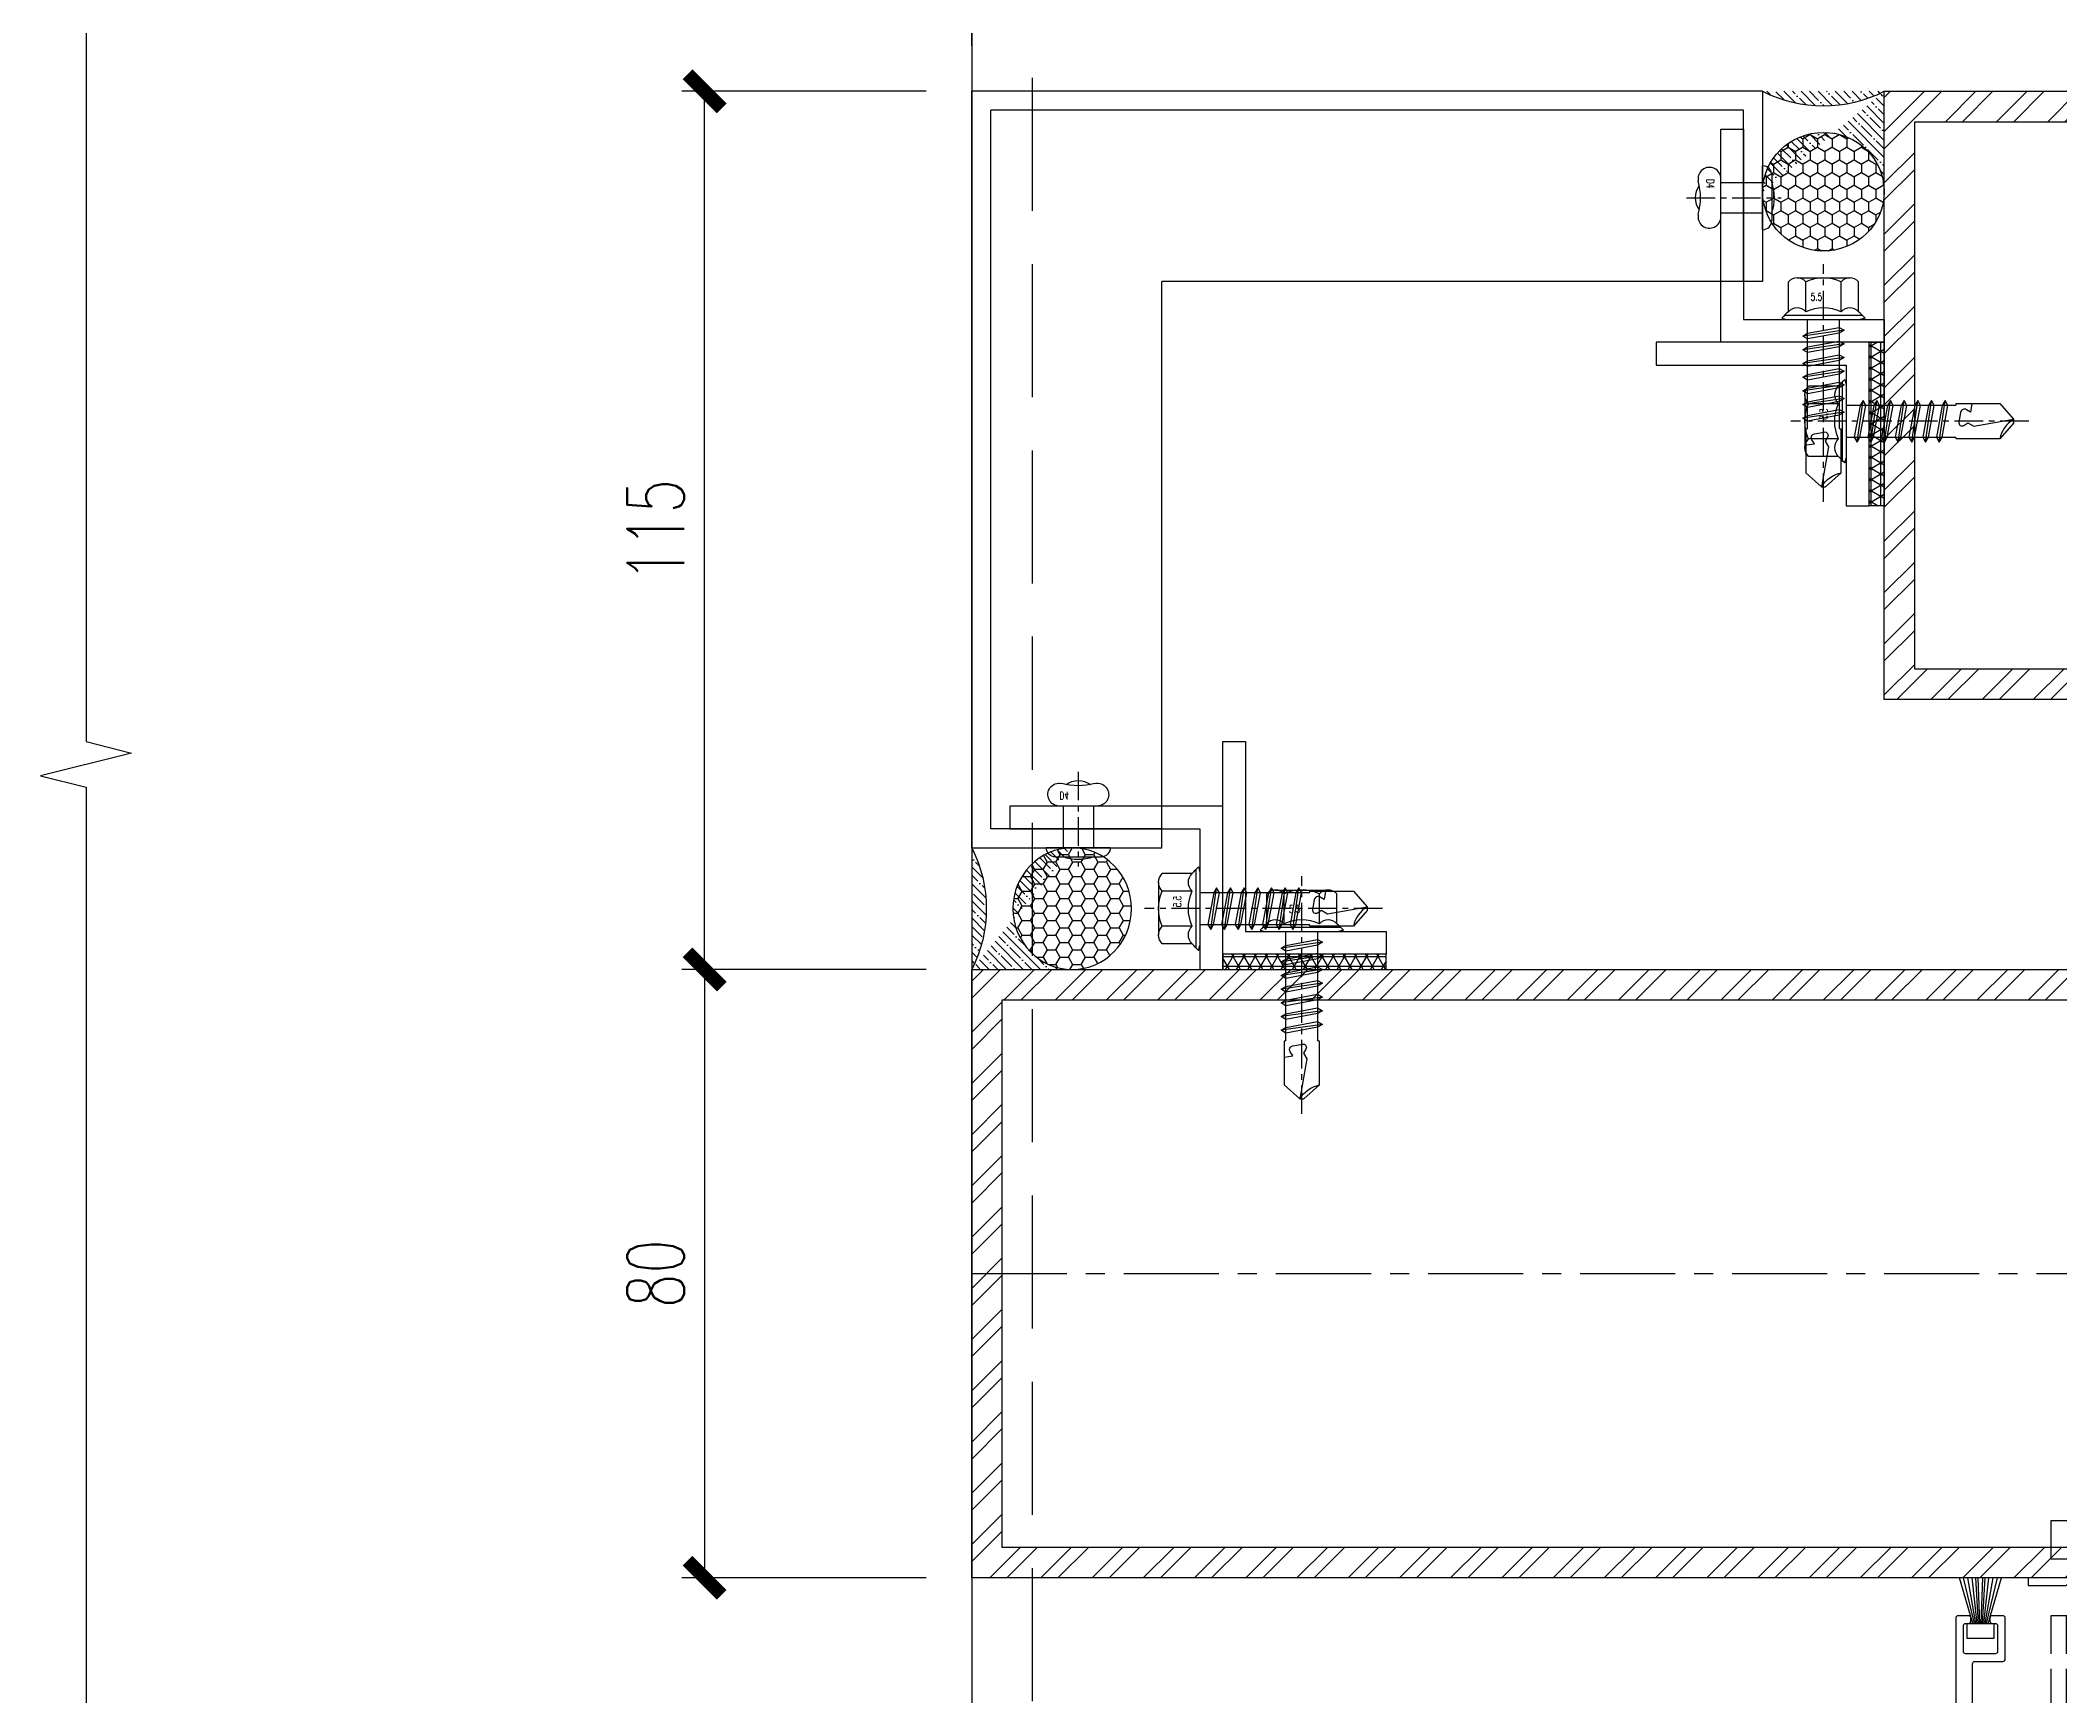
# Model space of a CAD drawing. Extents: x -160106 to 966792, y -663931 to 1550022.
# Drawn here: x -60459.9 to -60194.4, y -99103.8 to -98886.1 of the extents above; entities that cross this region are included whole.
import ezdxf
from ezdxf.enums import TextEntityAlignment as Align

# ---------------------------------------------------------------- set-up
doc = ezdxf.new("R2010")
doc.units = 0
for name, pattern in [('CENTER', [2, 1.25, -0.25, 0.25, -0.25]), ('ZN-CENTER', [2, 1.25, -0.25, 0.25, -0.25]), ('ZN-DASH', [0.35, 0.25, -0.1])]:
    doc.linetypes.add(name, pattern=pattern)
for name, color, linetype in [('!ZN1-填充-8', 8, 'Continuous'), ('!ZN3-铝板幕墙-3', 3, 'Continuous'), ('!ZN4-辅助材料-1', 1, 'Continuous'), ('!ZN4-配件-11', 11, 'Continuous'), ('!ZN5-钢材投影-40', 40, 'Continuous'), ('!ZN5-铝材投影-112', 112, 'Continuous'), ('!ZN5-铝材断面-6', 6, 'Continuous'), ('!ZN6-虚线-8', 8, 'ZN-DASH'), ('!ZN6-轴线-1', 1, 'ZN-CENTER'), ('2钢材断面', 2, 'Continuous'), ('3符号', 173, 'Continuous'), ('A_Hatch', 8, 'Continuous'), ('DIM', 173, 'Continuous'), ('ZX', 240, 'CENTER')]:
    doc.layers.add(name, color=color, linetype=linetype)
doc.styles.add('DHTEXT-1', font='ROMANS.shx', dxfattribs={"width": 0.7, "bigfont": 'CHINESE.shx'})
doc.styles.add('ZY-STYLE', font='ROMANS.shx', dxfattribs={"width": 0.7, "bigfont": 'CHINESE.shx'})
doc.dimstyles.new('ZN3', dxfattribs={"dimscale": 3, "dimtxt": 2.5, "dimasz": 1.5, "dimexe": 1, "dimexo": 2, "dimgap": 0.9, "dimtad": 1, "dimdec": 0, "dimdsep": 46, "dimtxsty": 'DHTEXT-1', "dimblk": 'ARCHTICK', "dimcen": 2.5, "dimclrd": 173, "dimclre": 173, "dimclrt": 7, "dimazin": 2, "dimtfac": 1, "dimtix": 1, "dimtmove": 2, "dimatfit": 3, "dimfxl": 0, "dimarcsym": 0})

# ---------------------------------------------------------------- blocks, each defined once
blk = doc.blocks.new('_ArchTick')
at = {"color": 0, "linetype": 'ByBlock', "const_width": 0.4}
blk.add_lwpolyline([(-0.5, -0.5), (0.5, 0.5)], dxfattribs=at)
blk = doc.blocks.new('*D3440')
at = {"layer": 'Defpoints', "color": 0, "ltscale": 30, "transparency": 16777216}
for p in [(-60372.5786838689, -98892.75968557008), (-60337.44441001678, -98892.75968557008), (-60337.44441001649, -99008.25968545224)]:
    blk.add_point(p, dxfattribs=at)
at = {"layer": 'DIM', "color": 173, "linetype": 'ByBlock', "lineweight": -2, "ltscale": 30, "transparency": 16777216}
for p, q in [((-60343.44441001678, -98892.75968557008), (-60375.5786838689, -98892.75968557008)), ((-60372.5786838689, -99008.25968545224), (-60372.5786838689, -98892.75968557008)), ((-60343.44441001649, -99008.25968545224), (-60375.5786838689, -99008.25968545224))]:
    blk.add_line(p, q, dxfattribs=at)
at = {"layer": 'DIM', "color": 173, "lineweight": -2, "ltscale": 30, "transparency": 16777216, "xscale": 4.5, "yscale": 4.5, "zscale": 4.5}
for p, rotation in [((-60372.5786838689, -98892.75968557008), 90), ((-60372.5786838689, -99008.25968545224), 270)]:
    blk.add_blockref('_ArchTick', p, dxfattribs=dict(at, rotation=rotation))
at = {"layer": 'DIM', "color": 7, "ltscale": 30, "transparency": 16777216, "insert": (-60379.02868386891, -98950.50968551112), "char_height": 7.5, "attachment_point": 5, "rotation": 90, "style": 'DHTEXT-1'}
blk.add_mtext('115', dxfattribs=at)
blk = doc.blocks.new('*D3441')
at = {"layer": 'Defpoints', "color": 0, "ltscale": 30, "transparency": 16777216}
for p in [(-60337.44441001649, -99008.25968545224), (-60372.57868386893, -99088.25968545224), (-60337.44441001649, -99088.25968545224)]:
    blk.add_point(p, dxfattribs=at)
at = {"layer": 'DIM', "color": 173, "linetype": 'ByBlock', "lineweight": -2, "ltscale": 30, "transparency": 16777216}
for p, q in [((-60343.44441001649, -99008.25968545224), (-60375.57868386893, -99008.25968545224)), ((-60372.57868386893, -99008.25968545224), (-60372.57868386893, -99088.25968545224)), ((-60343.44441001649, -99088.25968545224), (-60375.57868386893, -99088.25968545224))]:
    blk.add_line(p, q, dxfattribs=at)
at = {"layer": 'DIM', "color": 173, "lineweight": -2, "ltscale": 30, "transparency": 16777216, "xscale": 4.5, "yscale": 4.5, "zscale": 4.5}
for p, rotation in [((-60372.57868386893, -99008.25968545224), 90), ((-60372.57868386893, -99088.25968545224), 270)]:
    blk.add_blockref('_ArchTick', p, dxfattribs=dict(at, rotation=rotation))
at = {"layer": 'DIM', "color": 7, "ltscale": 30, "transparency": 16777216, "insert": (-60379.02868386894, -99048.2596854522), "char_height": 7.5, "attachment_point": 5, "rotation": 90, "style": 'DHTEXT-1'}
blk.add_mtext('80', dxfattribs=at)
blk = doc.blocks.new('*D3442')
at = {"layer": 'Defpoints', "color": 0, "ltscale": 30, "transparency": 16777216}
for p in [(-60137.44269504253, -98855.85956180637), (-60337.44441001648, -98892.75968557002), (-60137.44269504253, -98892.75968556992)]:
    blk.add_point(p, dxfattribs=at)
at = {"layer": 'DIM', "color": 173, "linetype": 'ByBlock', "lineweight": -2, "ltscale": 30, "transparency": 16777216}
for p, q in [((-60337.44441001648, -98886.75968557002), (-60337.44441001648, -98852.85956180637)), ((-60137.44269504253, -98886.75968556992), (-60137.44269504253, -98852.85956180637)), ((-60337.44441001648, -98855.85956180637), (-60137.44269504253, -98855.85956180637))]:
    blk.add_line(p, q, dxfattribs=at)
at = {"layer": 'DIM', "color": 173, "lineweight": -2, "ltscale": 30, "transparency": 16777216, "xscale": 4.5, "yscale": 4.5, "zscale": 4.5, "rotation": 180}
blk.add_blockref('_ArchTick', (-60337.44441001648, -98855.85956180637), dxfattribs=at)
at = {"layer": 'DIM', "color": 173, "lineweight": -2, "ltscale": 30, "transparency": 16777216, "xscale": 4.5, "yscale": 4.5, "zscale": 4.5}
blk.add_blockref('_ArchTick', (-60137.44269504253, -98855.85956180637), dxfattribs=at)
at = {"layer": 'DIM', "color": 7, "ltscale": 30, "transparency": 16777216, "insert": (-60237.4435525295, -98849.40956180637), "char_height": 7.5, "attachment_point": 5, "style": 'DHTEXT-1'}
blk.add_mtext('200', dxfattribs=at)
blk = doc.blocks.new('20250825082354')
at = {"layer": 'A_Hatch'}
h = blk.add_hatch(dxfattribs=at)
h.set_pattern_fill('ANSI32', color=256)
h.set_pattern_definition([(45, (6.017226033072802, -40), (-3.367596045400933, 3.367596045400933), []), (45, (8.262291033068323, -40), (-3.367596045400933, 3.367596045400933), [])])
h.paths.add_polyline_path([(200.0017149738705, 40.00000000155705), (7.275957614183426e-12, 40), (7.275957614183426e-12, -40), (200.0017149738705, -39.99999999844295)])
h.paths.add_polyline_path([(196.0017149738705, 36), (196.0017149738705, -36), (4.000000000007276, -36), (4.000000000007276, 36)], flags=16)
at = {"layer": '2钢材断面', "elevation": -1.541347081809362e-10}
for points in [[(7.275957614183426e-12, 40), (200.0017149738705, 40), (200.0017149738705, -40), (7.275957614183426e-12, -40)], [(4.000000000007276, 36), (196.0017149738705, 36), (196.0017149738705, -36), (4.000000000007276, -36)]]:
    blk.add_lwpolyline(points, close=True, dxfattribs=at)
blk = doc.blocks.new('20250822090122')
at = {"layer": 'A_Hatch'}
h = blk.add_hatch(dxfattribs=at)
h.set_pattern_fill('ANSI32', color=256)
h.set_pattern_definition([(45, (-80, -40), (-3.367596045400933, 3.367596045400933), []), (45, (-77.75493500000448, -40), (-3.367596045400933, 3.367596045400933), [])])
h.paths.add_polyline_path([(0, 40), (-80, 40), (-80, -40), (0, -40)])
h.paths.add_polyline_path([(-4, 36), (-4, -36), (-76, -36), (-76, 36)], flags=16)
at = {"layer": '2钢材断面'}
for points in [[(-80, 40), (0, 40), (0, -40), (-80, -40)], [(-76, 36), (-4, 36), (-4, -36), (-76, -36)]]:
    blk.add_lwpolyline(points, close=True, dxfattribs=at)
blk = doc.blocks.new('铝板16mm胶缝')
at = {"layer": '!ZN1-填充-8'}
h = blk.add_hatch(dxfattribs=at)
h.set_pattern_fill('HONEY', color=256, scale=0.7, angle=-270, style=0)
h.set_pattern_definition([(90, (10097.31989989708, 185.0232752102251), (-0.9623705000000002, 1.666875), [1.11125, -2.2225]), (210, (10097.31989989708, 185.0232752102251), (-0.9623708449331864, -1.666874800852732), [1.11125, -2.222499999999999]), (150, (10097.31989989708, 185.0232752102251), (-1.924741344933186, 1.991472677892826e-07), [-2.2225, 1.11125])])
edge = h.paths.add_edge_path()
edge.add_ellipse((-8.500000000207365, 14.57041595620103), major_axis=(-7.997393453053519, 3.358849100355043e-11), ratio=0.9747925043838522, start_angle=0, end_angle=360)
h = blk.add_hatch(dxfattribs=at)
h.set_pattern_fill('ANSI35', color=256, scale=0.5, angle=-270, style=0)
h.set_pattern_definition([(135, (0, 0), (-1.122532015133644, -1.122532015133644), []), (135, (0, 1.122532500000005), (-1.122532015133644, -1.122532015133644), [1.984375, -0.396875, 0, -0.396875])])
edge = h.paths.add_edge_path()
edge.add_line((-0.5052130940530333, 1.366215148264018), (-0.5026065471538459, 14.57041595616465))
edge.add_line((-16.50000000016007, 1.366215148336778), (-16.49739345326088, 14.57041595623741))
edge.add_ellipse((-8.500000000207365, 14.57041595620103), major_axis=(-7.997393453053519, 3.358849100355043e-11), ratio=0.9747925043838522, start_angle=0, end_angle=180)
edge.add_arc((-8.499999999414285, -14.44754302653018), 17.72215979008053, 63.16567149166988, 116.8343285139232)
at = {"layer": '!ZN4-辅助材料-1', "ltscale": 0.5}
blk.add_arc((-8.499999999414285, -14.44754302653018), 17.72215979008053, 63.16567149164778, 116.8343285139584, dxfattribs=at)
blk.add_ellipse((-8.500000000207365, 14.57041595620103), major_axis=(-7.997393453053519, 3.358849100355043e-11), ratio=0.9747925043838522, dxfattribs=at)
at = {"layer": 'Defpoints', "ltscale": 0.5}
for p in [(-16.50000000018917, -0.6337848516632221), (-8.500000000280124, -0.6337848516632221), (-0.4999999986393959, -0.6337848516632221)]:
    blk.add_point(p, dxfattribs=at)
blk = doc.blocks.new('*U1991')
at = {"ltscale": 10}
for p, q in [((-0.1698801084603474, 5.480866579516958), (1.167940990853822e-05, 4.83959058622783)), ((-5.449999999999818, -3.464101413275086), (-5.449999999999818, 3.464101817001181)), ((-1.015572715537019, 4.618802355381165), (-4.949999999997999, 4.618802355381165)), ((-0.5504878062047283, -5.115541284646254), (-0.5504878062065472, 5.115530008962667)), ((0, -4.839613541317005), (0, 4.8396139450431)), ((1.419619596213958, 2.729999885991237), (2.200602679755074, -2.730000114008757)), ((3.219619596213958, 2.729999881768008), (4.000602679755074, -2.730000118231986)), ((5.019619596213958, 2.729999877544779), (5.800602679755074, -2.730000122455214)), ((6.819619596213958, 2.729999873321551), (7.600602679755074, -2.730000126678443)), ((8.619619596213958, 2.729999869098322), (9.400602679755075, -2.730000130901672)), ((10.41961959621396, 2.729999864875094), (11.20060267975507, -2.7300001351249)), ((12.21961959621396, 2.729999860651865), (13.00060267975507, -2.730000139348129)), ((-1.015583010001137, 2.309401278621424), (-4.949999999997999, 2.309401278624835)), ((0, 2.084999581674395), (14.28830168384373, 2.085001969002848)), ((-1.015583010002956, -2.30940087489533), (-4.94999999999618, -2.30940087489874)), ((14.28834179297628, -2.085001744372565), (0, -2.084999717997933)), ((-1.015583010001137, -4.618801951655071), (-4.949999999999818, -4.618801951654161)), ((-0.1698801084603474, -5.480877855198726), (1.167940990853822e-05, -4.839601861909371))]:
    blk.add_line(p, q, dxfattribs=at)
at = {"color": 0, "linetype": 'ZN-CENTER', "ltscale": 3}
blk.add_line((23.99999999999994, 2.188255855140087e-07), (-7.276562432845615, -1.533137051807418e-07), dxfattribs=at)
at = {"ltscale": 10}
for points in [[(1.828211756127738, -2.085000114008789), (1.047228672586622, 2.084999885991241), (1.419619596213901, 2.729999885991095), (1.792010519841123, 2.084999885991241), (2.57299360338241, -2.085000114008761), (2.200602679755074, -2.730000114008771)], [(3.628211756127738, -2.085000118232018), (2.847228672586622, 2.084999881768012), (3.219619596213901, 2.729999881767866), (3.592010519841123, 2.084999881768012), (4.37299360338241, -2.085000118231989), (4.000602679755074, -2.730000118232)], [(5.428211756127738, -2.085000122455247), (4.647228672586622, 2.084999877544783), (5.019619596213901, 2.729999877544637), (5.392010519841123, 2.084999877544783), (6.17299360338241, -2.085000122455218), (5.800602679755074, -2.730000122455229)], [(7.228211756127738, -2.085000126678475), (6.447228672586622, 2.084999873321555), (6.819619596213901, 2.729999873321409), (7.192010519841123, 2.084999873321555), (7.97299360338241, -2.085000126678447), (7.600602679755074, -2.730000126678457)], [(9.028211756127739, -2.085000130901704), (8.247228672586623, 2.084999869098326), (8.619619596213902, 2.72999986909818), (8.992010519841124, 2.084999869098326), (9.77299360338241, -2.085000130901676), (9.400602679755075, -2.730000130901686)], [(10.82821175612774, -2.085000135124933), (10.04722867258662, 2.084999864875098), (10.4196195962139, 2.729999864874951), (10.79201051984112, 2.084999864875098), (11.57299360338241, -2.085000135124904), (11.20060267975507, -2.730000135124914)], [(12.62821175612774, -2.085000139348161), (11.84722867258662, 2.084999860651869), (12.2196195962139, 2.729999860651723), (12.59201051984112, 2.084999860651869), (13.37299360338241, -2.085000139348133), (13.00060267975507, -2.730000139348143)]]:
    blk.add_lwpolyline(points, close=True, dxfattribs=at)
for points in [[(14.28755614132959, -2.084999790480305, -0.414213562373095), (14.44551068678416, -2.242954335934877), (14.44551068678416, -2.321931608662732), (20.17706341883141, -2.321931608662732), (21.99999672497771, -0.2620664843346907), (21.99999672497771, 0.2620669033741529), (20.1770634188305, 2.321932027703048), (14.44551068678416, 2.321932027703616), (14.44551068678416, 2.242954754974284, -0.414213562373095), (14.28755614132959, 2.085000209519654)], [(16.51287844574838, -2.321931608662732), (16.35611659158181, -1.195959136936376), (15.82661205339483, -1.523970797760166, -0.5304615897786895), (15.03442566961419, -1.169417307181045), (14.81075563571315, 0.0990784896746442, -0.6513157956771675), (15.47433833661651, 0.5440859063701903), (16.0012324895205, 0.2109028390927443), (16.76803563861736, 0.6608451827776259), (21.99999672497771, -0.2620664843346907, -0.2012259957209903), (20.1770634188305, 2.321932027703048)]]:
    blk.add_lwpolyline(points, format="xyb", dxfattribs=at)
for centre, radius, start, end in [((7.477939400387186, -2.867559875829768), 11.3218976996017, 132.4921501626091, 138.6063620026382), ((-3.866666666665878, 3.464101817001181), 1.583333333333237, 133.1735511071865, 226.8264488928781), ((0.06775032333098352, 3.464101817001181), 1.583333333333237, 133.1735511071865, 226.8264488928781), ((0.1333333333341216, 2.018612281773358e-07), 5.583333333333248, 155.5673023206315, 204.4326976793683), ((4.067750323330984, 2.018612281773358e-07), 5.583333333333248, 155.5673023206315, 204.4326976793683), ((-3.866666666665878, -3.464101413275086), 1.583333333333237, 133.1735511071865, 226.8264488927399), ((0.06775032333098352, -3.464101413275086), 1.583333333333237, 133.1735511071865, 226.8264488927399), ((7.477939400387186, 2.867548600148227), 11.3218976996017, 221.3935592101043, 227.5078498373909)]:
    blk.add_arc(centre, radius, start, end, dxfattribs=at)
at = {"layer": 'Defpoints', "color": 0, "ltscale": 10, "style": 'DHTEXT-1', "width": 0.7}
blk.add_text('5.5', height=1, rotation=90, dxfattribs=at).set_placement((-2.461643067588102, -0.9299515093815011), align=Align.CENTER)
blk = doc.blocks.new('*U3563')
at = {"linetype": 'ByBlock', "lineweight": -2, "ltscale": 10}
for p, q in [((-1.19999999999709, -2.999999999995627), (-1.19999999999709, 2.999999999995733)), ((0, 4.200000000000099), (0, -4.199999999999992)), ((5.50000000054162, 2.000000000000053), (0, 2.000000000000053)), ((5.50000000054162, 2.500000000000053), (5.50000000054162, -2.499999999999947)), ((5.50000000054162, -1.999999999999947), (0, -1.999999999999947))]:
    blk.add_line(p, q, dxfattribs=at)
at = {"color": 0, "linetype": 'CENTER', "ltscale": 3}
blk.add_line((10.0124521631674, 5.329070518200751e-14), (-2.451370260241674, 5.329070518200751e-14), dxfattribs=at)
at = {"linetype": 'ByBlock', "lineweight": -2, "ltscale": 10}
for centre, radius, start, end in [((0, 2.999999999995733), 1.2, 90, 180), ((7.00000000054162, 2.500000000000053), 1.5, 348.4480414647314, 180), ((4.415117063422031, -3.584688101909705e-12), 5.96066603962293, 160.3950489643864, 199.6049510356135), ((16.16515139045397, 5.329070518200751e-14), 8, 164.3308475018224, 195.6691524981776), ((6.186535024229231, -0.0009536892320660684), 2.672094166157843, 323.2266208412516, 36.78433105121244), ((7.00000000054162, -2.499999999999947), 1.5, 180, 11.5519585352685), ((0, -2.999999999995627), 1.2, 180, 270)]:
    blk.add_arc(centre, radius, start, end, dxfattribs=at)
at = {"layer": 'Defpoints', "color": 0, "ltscale": 10, "style": 'DHTEXT-1', "width": 0.7}
blk.add_text('D4', height=1, rotation=90, dxfattribs=at).set_placement((7.370543652128534, -1.846676056511448), align=Align.CENTER)
blk = doc.blocks.new('毛条002')
at = {"layer": '!ZN4-辅助材料-1'}
for points in [[(-1.000877791717357, 1.499999999996362), (-2.74535834917333, 7.5)], [(-0.8049103925877716, 1.499999999996362), (-2.218737498478731, 7.5)], [(-0.6176501547233784, 1.499999999996362), (-1.65040349737319, 7.5)], [(-0.4368076817445399, 1.499999999996362), (-1.08736400410271, 7.5)], [(-0.2603704615357856, 1.499999999996362), (-0.6144914148208045, 7.5)], [(-0.08650780671814573, 1.499999999996362), (-0.2916791671341343, 7.5)], [(0.08650780671814573, 1.499999999996362), (0.2916791671450483, 7.5)], [(0.2603704615357856, 1.499999999996362), (0.6144914148244425, 7.5)], [(0.4368076817481779, 1.499999999996362), (1.087364004106348, 7.5)], [(0.6176501547270163, 1.499999999996362), (1.650403497369552, 7.5)], [(0.8049103925841337, 1.499999999996362), (2.218737498482369, 7.5)], [(1.000877791720995, 1.499999999996362), (2.745358349169692, 7.5)]]:
    blk.add_lwpolyline(points, dxfattribs=at)
blk.add_lwpolyline([(-1.749999999996362, -0.5), (-1.749999999996362, 1.499999999996362), (1.75, 1.499999999996362), (1.75, -0.5)], close=True, dxfattribs=at)
blk = doc.blocks.new('14.8隔热条2440')
at = {"layer": '!ZN1-填充-8', "ltscale": 500}
h = blk.add_hatch(dxfattribs=at)
h.set_pattern_fill('多孔材料', color=8, scale=0.5, angle=180)
h.set_pattern_definition([(225, (-28183.06224077237, 22083.85902918087), (1.000001016555733, -1.000001016555734), []), (315, (-28183.06224077237, 22083.85902918087), (1.000001016555734, 1.000001016555733), [])])
edge = h.paths.add_edge_path()
edge.add_arc((1, -1.313820711729932), 0.9999999999998325, 180.0000000000032, 234.999999999997)
edge.add_line((0.4264235636510421, -2.132972756018717), (2.736788218175207, -3.750707503131707))
edge.add_arc((2.450000000000728, -4.160283525277919), 0.5000000000001055, 2.927436071331613e-11, 55.00000000001188, ccw=False)
edge.add_line((2.950000000000728, -4.160283525274281), (2.950000000000728, -4.533782217349653))
edge.add_arc((2.150000000001455, -4.533782217353291), 0.79999999999919, -29.999999999965723, 3.2514435588382185e-11, ccw=False)
edge.add_line((2.842820323028718, -4.933782217351109), (1.826794919245003, -6.693589838487242))
edge.add_arc((2, -6.793589838485786), 0.2000000000000929, 149.999999999855, 179.9999999998616)
edge.add_line((1.80000000000291, -6.793589838485786), (1.80000000000291, -7))
edge.add_arc((2.200000000000728, -7), 0.3999999999997499, 179.9999999999633, 270.0000000000081)
edge.add_line((2.200000000000728, -7.400000000001455), (2.80000000000291, -7.400000000001455))
edge.add_line((2.80000000000291, -7.400000000001455), (2.80000000000291, -7.299999999999272))
edge.add_line((2.80000000000291, -7.299999999999272), (3.17500000000291, -7.299999999999272))
edge.add_arc((3.17500000000291, -7.100000000002183), 0.2000000000000171, 269.9999999999674, 360)
edge.add_line((3.375, -7.100000000002183), (3.375, -6.988193731460342))
edge.add_arc((3.17500000000291, -6.988193731460342), 0.1999999999994066, 359.999999999772, 385.0078332344584)
edge.add_arc((3.900000000001455, -6.650000000001455), 0.6000000000001552, -25.00783323469892, 205.00783323474, ccw=False)
edge.add_arc((4.625000000003638, -6.98819373146398), 0.2000000000006604, 154.9921667651166, 179.9999999997965)
edge.add_line((4.42500000000291, -6.988193731460342), (4.42500000000291, -7.100000000002183))
edge.add_arc((4.625, -7.100000000002183), 0.1999999999999318, 179.9999999999756, 269.9999999999837)
edge.add_line((4.625, -7.299999999999272), (5, -7.299999999999272))
edge.add_line((5, -7.299999999999272), (5, -7.400000000001455))
edge.add_line((5, -7.400000000001455), (5.600000000002183, -7.400000000001455))
edge.add_arc((5.600000000002183, -7), 0.3999999999998067, 269.9999999999756, 360.0000000000285)
edge.add_line((6, -7), (6, -6.793589838485786))
edge.add_arc((5.80000000000291, -6.793589838485786), 0.1999999999999934, 3.255933827414202e-11, 30.00000000003709)
edge.add_line((5.973205080757907, -6.693589838487242), (4.957179676974192, -4.933782217351109))
edge.add_arc((5.650000000001455, -4.533782217349653), 0.799999999999423, 180.0000000000387, 210.0000000000395, ccw=False)
edge.add_line((4.850000000002183, -4.533782217349653), (4.850000000002183, -3.553567113380268))
edge.add_arc((3.850000000002183, -3.553567113380268), 0.9999999999999647, 9.76748342677446e-12, 54.9999999999981)
edge.add_line((4.423576436351141, -2.734415069091483), (2.013211781824793, -1.046659568157338))
edge.add_arc((2.299999999999272, -0.6370835460111266), 0.4999999999995259, 180.0000000000163, 235.0000000000096, ccw=False)
edge.add_line((1.799999999999272, -0.6370835460111266), (1.799999999999272, 0.6370835460111266))
edge.add_arc((2.299999999999272, 0.6370835460111266), 0.499999999999611, 124.9999999999686, 179.9999999999642, ccw=False)
edge.add_line((2.013211781824793, 1.046659568157338), (4.423576436351141, 2.734415069091483))
edge.add_arc((3.850000000002183, 3.553567113380268), 0.9999999999998428, 304.9999999999877, 359.9999999999886)
edge.add_line((4.850000000002183, 3.553567113380268), (4.850000000002183, 4.533782217349653))
edge.add_arc((5.650000000001455, 4.533782217349653), 0.7999999999999973, 150.0000000000351, 180.0000000000305, ccw=False)
edge.add_line((4.957179676974192, 4.933782217351109), (5.973205080757907, 6.693589838487242))
edge.add_arc((5.80000000000291, 6.793589838485786), 0.2000000000000076, 329.9999999999517, 359.9999999999674)
edge.add_line((6, 6.793589838485786), (6, 7))
edge.add_arc((5.600000000002183, 7), 0.3999999999997073, 8.142219984546603e-12, 90.00000000004071)
edge.add_line((5.600000000002183, 7.399999999997817), (5, 7.399999999997817))
edge.add_line((5, 7.399999999997817), (5, 7.299999999999272))
edge.add_line((5, 7.299999999999272), (4.625000000003638, 7.299999999999272))
edge.add_arc((4.625, 7.099999999998545), 0.200000000000145, 89.99999999994303, 179.9999999999511)
edge.add_line((4.424999999999272, 7.099999999998545), (4.42500000000291, 6.988193731460342))
edge.add_arc((4.625000000003638, 6.988193731460342), 0.2000000000003917, 179.9999999999592, 205.0078332346483)
edge.add_arc((3.900000000001455, 6.649999999997817), 0.6000000000002182, -205.00783323469057, 25.007833234691816, ccw=False)
edge.add_arc((3.17500000000291, 6.988193731460342), 0.199999999999654, 334.9921667651682, 359.9999999998615)
edge.add_line((3.375, 6.988193731460342), (3.375, 7.099999999998545))
edge.add_arc((3.17500000000291, 7.099999999998545), 0.1999999999997471, 4.071109992273302e-11, 90.00000000006513)
edge.add_line((3.174999999999272, 7.299999999999272), (2.799999999999272, 7.299999999999272))
edge.add_line((2.799999999999272, 7.299999999999272), (2.799999999999272, 7.399999999997817))
edge.add_line((2.799999999999272, 7.399999999997817), (2.200000000000728, 7.400000000001455))
edge.add_arc((2.200000000000728, 7), 0.4000000000003467, 90.00000000002852, 180)
edge.add_line((1.799999999999272, 7), (1.80000000000291, 6.793589838485786))
edge.add_arc((2, 6.793589838485786), 0.1999999999999005, 179.9999999999348, 209.9999999999473)
edge.add_line((1.826794919245003, 6.693589838487242), (2.842820323028718, 4.933782217351109))
edge.add_arc((2.150000000001455, 4.533782217349653), 0.8000000000003751, 6.497202775790356e-11, 30.000000000059913, ccw=False)
edge.add_line((2.950000000000728, 4.533782217349653), (2.950000000000728, 4.160283525274281))
edge.add_arc((2.450000000000728, 4.160283525274281), 0.499999999999925, -54.999999999988006, 3.183231456205249e-12, ccw=False)
edge.add_line((2.736788218175207, 3.750707503131707), (0.4264235636510421, 2.132972756018717))
edge.add_arc((1, 1.313820711729932), 0.9999999999998322, 125.0000000000016, 179.9999999999968)
edge.add_line((0, 1.313820711729932), (0, -1.313820711729932))
at = {"layer": '!ZN4-辅助材料-1'}
for centre in [(3.900000000001455, 6.649999999997817), (3.900000000001455, -6.650000000001455)]:
    blk.add_circle(centre, 0.6, dxfattribs=at)
at = {"layer": 'Defpoints', "color": 2, "ltscale": 10, "style": 'ZY-STYLE', "width": 0.7}
blk.add_text('14.8隔热条2440', height=0.5, rotation=270, dxfattribs=at).set_placement((0.734587179205846, 1.976533626435412))
blk = doc.blocks.new('DTM002')
at = {"layer": '!ZN5-铝材断面-6'}
for points in [[(-30.30000000004657, 22.79999999998836), (-30.30000000004657, 31.20000000001164, -0.414213562372984), (-30, 31.5), (-26.30000000004657, 31.5, 0.4142135623730396), (-26, 31.79999999998836), (-26, 37.19999999998254, 0.414213562372984), (-26.30000000004657, 37.5), (-27.70000000001164, 37.5, 0.4142135623730394), (-28, 37.19999999998254), (-28, 36.79999999998836, 0.414213562372984), (-27.70000000001164, 36.5), (-27.30000000004657, 36.5, -0.4142135623757589), (-27, 36.19999999998254), (-27, 32.79999999998836, -0.414213562373095), (-27.30000000004657, 32.5), (-31.20000000001164, 32.5, -0.4142135623727907), (-31.5, 32.79999999998836), (-31.5, 36.20000000001164, -0.414213562373428), (-31.20000000001164, 36.5), (-30.80000000004657, 36.5, 0.4142135623730257), (-30.5, 36.79999999998836), (-30.5, 37.19999999998254, 0.414213562372984), (-30.80000000004657, 37.5), (-32.20000000001164, 37.5, 0.4142135623730256), (-32.5, 37.19999999998254), (-32.5, -17.69999999998254, 0.4142135623730951), (-32, -18.19999999998254), (-29.80742741125869, -18.19999999998254, 0.5594510476479994), (-29.53988698573085, -17.76427188693197), (-30.46754042559769, -15.93572811307968, -0.5594510476475011), (-30.20000000001164, -15.5), (-18.3000101687503, -15.5, -0.4142043595991864), (-18.00001016887836, -15.79999057389796), (-17.99998189060716, -16.69999057389214, -0.4142227652104414), (-18.2999818904209, -17), (-19.50000000017462, -17, 0.4142227651997859), (-19.79999999998836, -17.30000942607876), (-19.79998114780756, -17.90000942608458, 0.4142043596098418), (-19.49998114799382, -18.20000000001164), (-17.09994418249698, -18.20000000001164, 0.4142227651997859), (-16.79994418262504, -17.89999057390378), (-16.80001016467577, -15.80000942610786, -0.4142227651997859), (-16.50001016486203, -15.5), (-7.900000000023283, -15.5, 0.414213562373095), (-7.400000000023283, -15), (-7.400000000023283, -13.80377610819414), (-7.310587394458707, -13.58789581331075), (-7.098458115651738, -13.50002118645352), (-6.198458124825265, -13.4999929080077), (-6.007439213746693, -13.56865900420235), (-5.903867117245682, -13.74323299355456), (-5.837563860288355, -13.88112405387801), (-5.711882705800235, -13.96838408851181), (-4.301033317518886, -14.4818410758453), (-4.104063759848941, -14.48469989318983), (-3.947784613177646, -14.3647748841031), (-3.899578549375292, -14.17377395511721), (-4.112824237265158, -11.73724620699068), (-4.193342694779858, -11.62226162958541), (-4.557107189495582, -11.258519978408), (-4.750293988035992, -11.20676224367344), (-4.891710900410544, -11.3481880518666), (-4.937005043961108, -11.51724936268874), (-4.988766040245537, -11.60690853293636), (-5.078421962971333, -11.65867515388527), (-7.060349331935868, -12.1897977355693), (-7.098836941644549, -12.19745465673623), (-7.13799471326638, -12.20002243100316), (-7.298498965101317, -12.2000274741149), (-7.514533633890096, -12.10819350197562), (-7.598302150901873, -11.88890535329119), (-7.498515419778414, -11.67642696635448), (-7.400000000023283, -11.54152881138725), (-7.400000000023283, -7.603305778320646), (-7.310782200540416, -7.387895828374894), (-7.098652921849862, -7.30002120140125), (-6.87772711465368, -7.300014245003695), (-6.79655794147402, -7.311200997122796), (-6.721442906185985, -7.343931863113539), (-5.202810983697418, -8.27067994317622), (-5.000738990434911, -8.274365300458157), (-4.898627783579286, -8.099952073331224), (-4.898672586656176, -6.674499678338179), (-4.91953018627828, -6.471355893329019), (-4.981220409448724, -6.276685009506764), (-5.081170623889193, -6.098605276347371), (-5.215212662064005, -5.944543053075904), (-5.377756644797046, -5.820923109102296), (-6.919671720301267, -4.879966430627974), (-7.082215703907423, -4.756346491310978), (-7.216257744468749, -4.602284271299141), (-7.316207961761393, -4.424204541515792), (-7.377898188715335, -4.229533660487505), (-7.400000000023283, -4.014271848340286), (-7.400000000023283, 11.01427184834029), (-7.377898188715335, 11.2295336604875), (-7.316207961761393, 11.42420454151579), (-7.216257744468749, 11.60228427129914), (-7.082215703907423, 11.75634649131098), (-6.919671720301267, 11.87996643062797), (-5.377756644797046, 12.8209231091023), (-5.215212662064005, 12.9445430530759), (-5.081170623889193, 13.09860527634737), (-4.981220409448724, 13.27668500950676), (-4.91953018627828, 13.47135589332902), (-4.898672586656176, 13.67449967833818), (-4.898627783579286, 15.09995207333122), (-5.000738990434911, 15.27436530045816), (-5.202810983697418, 15.27067994317622), (-6.721442906185985, 14.34393186311354), (-6.79655794147402, 14.3112009971228), (-6.87772711465368, 14.30001424500369), (-7.098652921849862, 14.30002120140125), (-7.310782200540416, 14.38789582837489), (-7.400000000023283, 14.60330577832065), (-7.400000000023283, 18.54152881138725), (-7.498515419778414, 18.67642696635448), (-7.598302150901873, 18.88890535329119), (-7.514533633890096, 19.10819350197562), (-7.298498965101317, 19.2000274741149), (-7.13799471326638, 19.20002243100316), (-7.098836941644549, 19.19745465673623), (-7.060349331935868, 19.1897977355693), (-5.078421962971333, 18.65867515388527), (-4.988766040245537, 18.60690853293636), (-4.937005043961108, 18.51724936268874), (-4.891710900410544, 18.3481880518666), (-4.750293988035992, 18.20676224367344), (-4.557107189495582, 18.258519978408), (-4.193342694779858, 18.62226162958541), (-4.112824237265158, 18.73724620699068), (-3.899578549375292, 21.17377395511721), (-3.947784613177646, 21.3647748841031), (-4.104063759848941, 21.48469989318983), (-4.301033317518886, 21.4818410758453), (-5.711882705800235, 20.96838408851181), (-5.837563860288355, 20.88112405387801), (-5.903867117245682, 20.74323299355456), (-6.007439213746693, 20.56865900420235), (-6.198458124825265, 20.4999929080077), (-7.098458115651738, 20.50002118645352), (-7.310587394458707, 20.58789581331075), (-7.400000000023283, 20.80377610819414), (-7.400000000023283, 22, 0.414213562373095), (-7.900000000023283, 22.5), (-30, 22.5, -0.414213562373095)], [(32, -37.5), (17.29999999998836, -37.5, -0.414213562373095), (17, -37.20000000001164), (17, -35.79999999998836, -0.414213562373095), (17.29999999998836, -35.5), (18.00012244150275, -35.5), (18.00013029656839, -35.74999993524398), (18.70012244413374, -35.49997794113006), (18.70013029919937, -35.74997794104274), (19.40012244676473, -35.49995594689972), (19.40013815689599, -35.99995593464701, 0.6681786379321766), (20.25370265584206, -36.35348250615061), (21.71213869948406, -34.89495481053018, 0.198904201513829), (21.79999999998836, -34.6828294415609), (21.79999999998836, -32.54993815746275, 0.414213562373095), (21.5, -32.24993815744529), (19.40002033073688, -32.24993815744529), (19.40002818580251, -32.49993815732887), (18.70002032810589, -32.24996015167562), (18.70002818317153, -32.49996015155921), (18.00002032547491, -32.24998214590596), (18.00002818054054, -32.49998214581865), (17.30000942607876, -32.50000414060196, -0.4142227651891601), (17, -32.20000414073002), (17, -15.79999999998836, 0.4142135623733317), (16.70000000001164, -15.5), (7.899999999965075, -15.5, -0.4142135623730951), (7.399999999965075, -15), (7.399999999965075, -13.80377610819414), (7.3105873944005, -13.58789581331075), (7.098458115651738, -13.50002118645352), (6.198458124825265, -13.4999929080077), (6.007439213746693, -13.56865900420235), (5.903867117187474, -13.74323299355456), (5.837563860230148, -13.88112405387801), (5.711882705742028, -13.96838408851181), (4.301033317518886, -14.4818410758453), (4.104063759790733, -14.48469989318983), (3.947784613119438, -14.3647748841031), (3.899578549317084, -14.17377395511721), (4.112824237206951, -11.73724620699068), (4.19334269472165, -11.62226162958541), (4.557107189495582, -11.258519978408), (4.750293987977784, -11.20676224367344), (4.891710900352336, -11.3481880518666), (4.9370050439029, -11.51724936268874), (4.988766040245537, -11.60690853293636), (5.078421962971333, -11.65867515388527), (7.060349331935868, -12.1897977355693), (7.098836941586342, -12.19745465673623), (7.137994713208172, -12.20002243100316), (7.298498965043109, -12.2000274741149), (7.514533633890096, -12.10819350197562), (7.598302150901873, -11.88890535329119), (7.498515419720206, -11.67642696635448), (7.399999999965075, -11.54152881138725), (7.399999999965075, -7.603305778320646), (7.310782200482208, -7.387895828374894), (7.098652921791654, -7.30002120140125), (6.877727114595473, -7.300014245003695), (6.796557941415813, -7.311200997122796), (6.721442906127777, -7.343931863113539), (5.202810983697418, -8.27067994317622), (5.000738990434911, -8.274365300458157), (4.898627783521079, -8.099952073331224), (4.898672586597968, -6.674499678338179), (4.919530186220072, -6.471355893329019), (4.981220409390517, -6.276685009506764), (5.081170623889193, -6.098605276347371), (5.215212662005797, -5.944543053075904), (5.377756644738838, -5.820923109102296), (6.919671720301267, -4.879966430627974), (7.082215703849215, -4.756346491310978), (7.216257744468749, -4.602284271299141), (7.316207961761393, -4.424204541515792), (7.377898188715335, -4.229533660487505), (7.399999999965075, -4.014271848340286), (7.399999999965075, 11.01427184834029), (7.377898188715335, 11.2295336604875), (7.316207961761393, 11.42420454151579), (7.216257744468749, 11.60228427129914), (7.082215703849215, 11.75634649131098), (6.919671720301267, 11.87996643062797), (5.377756644738838, 12.8209231091023), (5.215212662005797, 12.9445430530759), (5.081170623889193, 13.09860527634737), (4.981220409390517, 13.27668500950676), (4.919530186220072, 13.47135589332902), (4.898672586597968, 13.67449967833818), (4.898627783521079, 15.09995207333122), (5.000738990434911, 15.27436530045816), (5.202810983697418, 15.27067994317622), (6.721442906127777, 14.34393186311354), (6.796557941415813, 14.3112009971228), (6.877727114595473, 14.30001424500369), (7.098652921791654, 14.30002120140125), (7.310782200482208, 14.38789582837489), (7.399999999965075, 14.60330577832065), (7.399999999965075, 18.54152881138725), (7.498515419720206, 18.67642696635448), (7.598302150901873, 18.88890535329119), (7.514533633890096, 19.10819350197562), (7.298498965043109, 19.2000274741149), (7.137994713208172, 19.20002243100316), (7.098836941586342, 19.19745465673623), (7.060349331935868, 19.1897977355693), (5.078421962971333, 18.65867515388527), (4.988766040245537, 18.60690853293636), (4.9370050439029, 18.51724936268874), (4.891710900352336, 18.3481880518666), (4.750293987977784, 18.20676224367344), (4.557107189495582, 18.258519978408), (4.19334269472165, 18.62226162958541), (4.112824237206951, 18.73724620699068), (3.899578549317084, 21.17377395511721), (3.947784613119438, 21.3647748841031), (4.104063759790733, 21.48469989318983), (4.301033317518886, 21.4818410758453), (5.711882705742028, 20.96838408851181), (5.837563860230148, 20.88112405387801), (5.903867117187474, 20.74323299355456), (6.007439213746693, 20.56865900420235), (6.198458124825265, 20.4999929080077), (7.098458115651738, 20.50002118645352), (7.3105873944005, 20.58789581331075), (7.399999999965075, 20.80377610819414), (7.399999999965075, 22, -0.414213562373095), (7.899999999965075, 22.5), (30, 22.5, 0.4142135623716743), (30.29999999998836, 22.79999999998836), (30.29999999998836, 31.20000000001164, 0.414213562372984), (30, 31.5), (26.29999999998836, 31.5, -0.4142135623730396), (26, 31.79999999998836), (26, 37.19999999998254, -0.414213562372984), (26.29999999998836, 37.5), (27.69999999995343, 37.5, -0.4142135623730394), (28, 37.19999999998254), (28, 36.79999999998836, -0.414213562372984), (27.69999999995343, 36.5), (27.29999999998836, 36.5, 0.4142135623757589), (27, 36.19999999998254), (27, 32.79999999998836, 0.414213562373095), (27.29999999998836, 32.5), (31.19999999995343, 32.5, 0.4142135623727907), (31.5, 32.79999999998836), (31.5, 36.20000000001164, 0.414213562373428), (31.19999999995343, 36.5), (30.79999999998836, 36.5, -0.4142135623730257), (30.5, 36.79999999998836), (30.5, 37.19999999998254, -0.414213562372984), (30.79999999998836, 37.5), (32.19999999995343, 37.5, -0.4142135623730256), (32.5, 37.19999999998254), (32.5, -37, -0.4142135623732394)], [(-30, 20.29999999998836), (-9.900000000023283, 20.29999999998836, -0.4142135623716743), (-9.600000000034925, 20), (-9.600000000034925, -13, -0.414213562373095), (-9.900000000023283, -13.29999999998836), (-30, -13.29999999998836, -0.414213562373095), (-30.29999999998836, -13), (-30.29999999998836, 20, -0.414213562373095)], [(9.899999999965075, 20.29999999998836), (30, 20.29999999998836, -0.4142135623716743), (30.29999999998836, 20), (30.29999999998836, -13, -0.414213562373095), (30, -13.29999999998836), (9.899999999965075, -13.29999999998836, -0.4142135623730951), (9.599999999976717, -13), (9.599999999976717, 20, -0.414213562373095)], [(19.20000000001164, -29.74993815744529), (19.20000000001164, -15.79999999998836, -0.414213562373095), (19.5, -15.5), (30, -15.5, -0.414213562373095), (30.29999999998836, -15.79999999998836), (30.29999999998836, -35, -0.414213562373095), (30, -35.29999999998836), (24.29999999998836, -35.29999999998836, -0.414213562373095), (24, -35), (24, -30.34993815745111, 0.414213562373095), (23.70000000001164, -30.04993815746275), (19.5, -30.04993815746275, -0.414213562373095)]]:
    blk.add_lwpolyline(points, format="xyb", close=True, dxfattribs=at)
at = {"ltscale": 20, "rotation": 270}
blk.add_blockref('14.8隔热条2440', (0, 20.52975072388654), dxfattribs=at)
at = {"ltscale": 20, "xscale": -1, "rotation": 270}
blk.add_blockref('14.8隔热条2440', (0, -13.52975072388654), dxfattribs=at)
blk = doc.blocks.new('上枢轴02')
at = {"layer": '!ZN6-虚线-8', "color": 8, "linetype": 'ZN-DASH', "ltscale": 20}
for p, q in [((-9, 40.99999992758967), (-8.5, 41.49999992758967)), ((-9, 8.49999992758967), (-9, 40.99999992758967)), ((9, 40.99999992758967), (-9, 40.99999992758967)), ((-8.5, 41.49999992758967), (8.5, 41.49999992758967)), ((9, 40.99999992758967), (8.5, 41.49999992758967)), ((9, 8.49999992758967), (9, 40.99999992758967)), ((-13.5, 14.30442628908713), (-13.5, -0.9896307353192242)), ((13.5, 14.30442628908713), (13.5, -0.9896307353192242)), ((-15.5, 11.59999999997672), (-15.10000000000582, 12)), ((-15.5, 6), (-15.5, 11.60000000000582)), ((-15.5, 11.60000000000582), (-11.5, 11.60000000000582)), ((-11.89999999999418, 12), (-15.10000000000582, 12)), ((-15.10000000000582, 12), (-15.10000000000582, 6)), ((-11.5, 11.60000000000582), (-11.89999999999418, 12)), ((-11.89999999999418, 12), (-11.89999999999418, 6)), ((-11.5, 6), (-11.5, 11.60000000000582)), ((11.5, 11.59999999997672), (11.89999999999418, 12)), ((11.5, 6), (11.5, 11.60000000000582)), ((11.5, 11.60000000000582), (15.5, 11.60000000000582)), ((15.10000000000582, 12), (11.89999999999418, 12)), ((11.89999999999418, 12), (11.89999999999418, 6)), ((15.5, 11.60000000000582), (15.10000000000582, 12)), ((15.10000000000582, 12), (15.10000000000582, 6)), ((15.5, 6), (15.5, 11.60000000000582)), ((-15.5, 2.5), (-15.5, 6)), ((-15.10000000000582, 6), (-15.10000000000582, 2.5)), ((-11.89999999999418, 6), (-11.89999999999418, 2.5)), ((-11.5, 2.5), (-11.5, 6)), ((11.5, 2.5), (11.5, 6)), ((11.89999999999418, 6), (11.89999999999418, 2.5)), ((15.10000000000582, 6), (15.10000000000582, 2.5)), ((15.5, 2.5), (15.5, 6)), ((-18.00011520279804, 0), (-16.5, 1.500115202798042)), ((-15.5, 2.5), (-17.5, 0.5)), ((-9.5, 0.5), (-17.5, 0.5)), ((-16.5, 1.500115202798042), (-16.49988479717285, 1.500115202798042)), ((-11.5, 2.5), (-15.5, 2.5)), ((-9.5, 0.5), (-11.5, 2.5)), ((-10.50011520282715, 1.500115202798042), (-10.5, 1.500115202798042)), ((-8.999884797201958, 0), (-10.5, 1.500115202798042)), ((8.999884797201958, 0), (10.5, 1.500115202798042)), ((11.5, 2.5), (9.5, 0.5)), ((17.5, 0.5), (9.5, 0.5)), ((10.5, 1.500115202798042), (10.50011520282715, 1.500115202798042)), ((15.5, 2.5), (11.5, 2.5)), ((17.5, 0.5), (15.5, 2.5)), ((16.49988479717285, 1.500115202798042), (16.5, 1.500115202798042)), ((18.00011520279804, 0), (16.5, 1.500115202798042)), ((-6.000000000003638, -0.0002638262885739096), (-6.000000000003638, -17.00000007241033)), ((6.000000000007276, -17.00000007241033), (6.000000000003638, -0.00026382958094473)), ((-18.00000000000364, -4.00000007241033), (-18.00000000000364, -17.00000007241033)), ((17.99999999999636, -4.00000007241033), (17.99999999999636, -17.00000007241033)), ((-13.00000000000364, -15.38879524141157), (-13.00000000000364, -28.45389871513544)), ((12.99999999999636, -15.38879524141157), (12.99999999999636, -28.45389871513544)), ((-18.00000000000728, -17.00000007241033), (17.99999999999636, -17.00000007241033)), ((-8.350000000002183, -17.50000007241033), (-17.65000000000509, -17.50000007240305)), ((17.64999999999782, -17.50000007241033), (8.349999999994907, -17.50000007240305)), ((-15.5, -19.70000007240742), (-15.49999999999272, -26.25000007241761)), ((-15.5, -20.42548101957073), (-15.125, -21.07500007240742)), ((-15.5, -21.07500007240742), (-10.5, -21.07500007240378)), ((-15.125, -21.07500007240378), (-15.12499999998909, -26.8995191252543)), ((-10.50000000000364, -20.42548101956345), (-10.875, -21.07500007240378)), ((-10.875, -21.07500007240014), (-10.87499999999272, -26.89951912524702)), ((-10.5, -19.70000007240742), (-10.49999999999272, -26.25000007239578)), ((10.5, -19.70000007240742), (10.50000000000728, -26.25000007241761)), ((10.5, -20.42548101957073), (10.875, -21.07500007240742)), ((10.5, -21.07500007240742), (15.5, -21.07500007240378)), ((10.875, -21.07500007240378), (10.87500000001091, -26.8995191252543)), ((15.49999999999636, -20.42548101956345), (15.125, -21.07500007240378)), ((15.125, -21.07500007240014), (15.12500000000728, -26.89951912524702)), ((15.5, -19.70000007240742), (15.50000000000728, -26.25000007239578)), ((-15.49999999999636, -26.25000007241033), (-10.49999999999272, -26.25000007240305)), ((-15.49999999999636, -26.25000007241033), (-15.06698729810523, -27.00000007240305)), ((-10.49999999999636, -26.25000007241033), (-10.93301270188385, -27.00000007240305)), ((10.50000000000364, -26.25000007241033), (15.50000000000728, -26.25000007240305)), ((10.50000000000364, -26.25000007241033), (10.93301270189477, -27.00000007240305)), ((15.50000000000364, -26.25000007241033), (15.06698729811615, -27.00000007240305)), ((-15.06698729810523, -27.00000007241033), (-10.93301270188749, -27.00000007240305)), ((10.93301270189477, -27.00000007241033), (15.06698729811251, -27.00000007240305))]:
    blk.add_line(p, q, dxfattribs=at)
for points in [[(19.99999999858846, 8.49999992758967), (-20.00000000141154, 8.49999992758967), (-20.00000000141154, 3.49999992758967), (19.99999999858846, 3.49999992758967)], [(-23, 0), (23, 0), (23, 1), (-23, 1)], [(-17.65000000000509, -17.50000007240305), (-17.65000000000509, -17.00000007240305), (-8.350000000002183, -17.00000007241033), (-8.350000000002183, -17.50000007241033), (-10.50000000000364, -19.70000007240742), (-15.5, -19.70000007240378)], [(8.349999999994907, -17.50000007240305), (8.349999999994907, -17.00000007240305), (17.64999999999782, -17.00000007241033), (17.64999999999782, -17.50000007241033), (15.49999999999636, -19.70000007240742), (10.5, -19.70000007240378)]]:
    blk.add_lwpolyline(points, close=True, dxfattribs=at)
blk.add_lwpolyline([(-18.00000000000364, -19.00000007241033), (17.99999999999636, -19.00000007241033, 0.414213562373095), (19.99999999999636, -17.00000007241033), (19.99999999999636, -4.00000007241033), (-20.00000000000364, -4.00000007241033), (-20.00000000000364, -17.00000007241033, 0.414213562373095)], format="xyb", close=True, dxfattribs=at)
for points in [[(-14.98274560860591, -17.00000007240305), (-13.00000000000364, -19.95000007240378), (-11.017254391405, -17.00000007240669)], [(11.01725439139409, -17.00000007240305), (12.99999999999636, -19.95000007240378), (14.982745608595, -17.00000007240669)]]:
    blk.add_lwpolyline(points, dxfattribs=at)
for radius in [5, 3]:
    blk.add_circle((-3.637978807091713e-12, -11.00000007241033), radius, dxfattribs=at)
at = {"layer": '!ZN6-轴线-1', "color": 1, "linetype": 'ZN-CENTER', "ltscale": 20}
blk.add_line((0, 49.32301605786051), (0, -27.00000007240305), dxfattribs=at)
blk = doc.blocks.new('A$C61b8c21f')
at = {"ltscale": 20}
for name, p in [('上枢轴02', (-32.5, 14.91127512064486)), ('毛条002', (-61.75, 8.411275048234529)), ('DTM002', (-32.5, -26.58872495176547))]:
    blk.add_blockref(name, p, dxfattribs=at)

msp = doc.modelspace()

# ---------------------------------------------------------------- hatches: boundary and pattern name
at = {"layer": '!ZN1-填充-8'}
h = msp.add_hatch(dxfattribs=at)
h.set_pattern_fill('NET3', color=256, scale=0.4, angle=269.9999999999999, style=0)
h.set_pattern_definition([(270, (-100216.5318686594, -79948.63009426091), (1.27, -2.236335391749737e-15), []), (329.9999999999998, (-100216.5318686594, -79948.63009426091), (0.6350000000000023, 1.099852262806236), []), (29.99999999999988, (-100216.5318686594, -79948.63009426091), (-0.6349999999999977, 1.099852262806239), [])])
h.paths.add_polyline_path([(-60217.44269858237, -98947.25968099), (-60219.44269858237, -98947.25968099), (-60219.44269858237, -98925.75968098857), (-60217.44269858237, -98925.75968098857)])
h = msp.add_hatch(dxfattribs=at)
h.set_pattern_fill('NET3', color=256, scale=0.4, angle=179.9999999999999, style=0)
h.set_pattern_definition([(180, (-41375.36994302942, -59009.17051078049), (-2.469630606987308e-15, -1.27), []), (239.9999999999998, (-41375.36994302942, -59009.17051078049), (1.099852262806235, -0.6350000000000026), []), (299.9999999999998, (-41375.36994302942, -59009.17051078049), (1.099852262806239, 0.6349999999999975), [])])
h.paths.add_polyline_path([(-60282.94441459679, -99008.2596808575), (-60282.94441459679, -99006.2596808575), (-60304.44441459821, -99006.2596808575), (-60304.44441459821, -99008.2596808575)])

# ---------------------------------------------------------------- linework, layer by layer
at = {"layer": '!ZN3-铝板幕墙-3'}
for p, q in [((-60233.4426985816, -98892.75968557071), (-60233.4426985816, -98917.75968097521)), ((-60235.9426985816, -98917.75968097521), (-60235.9426985816, -98895.25968557077)), ((-60312.44441461157, -98989.75968085827), (-60334.94441001602, -98989.75968085827)), ((-60337.44441001608, -98992.25968085827), (-60312.44441461157, -98992.25968085827))]:
    msp.add_line(p, q, dxfattribs=at)
at = {"layer": '!ZN3-铝板幕墙-3', "ltscale": 40}
for points in [[(-60233.4426985816, -98892.75968557007), (-60337.44441001675, -98892.75968557002)], [(-60337.44441001672, -98992.25968085827), (-60337.44441001675, -98892.75968557002)], [(-60235.9426985816, -98895.25968557007), (-60334.94441001675, -98895.25968557004)], [(-60334.94441001672, -98989.75968085827), (-60334.94441001675, -98895.25968557004)], [(-60233.4426985816, -98917.75968557007), (-60312.44441001675, -98917.75968557004)], [(-60312.44441001672, -98992.25968085827), (-60312.44441001675, -98917.75968557004)]]:
    msp.add_lwpolyline(points, dxfattribs=at)
at = {"layer": '!ZN4-辅助材料-1', "ltscale": 5}
for points in [[(-60219.44269858237, -98925.75968098857), (-60217.44269858237, -98925.75968098857), (-60217.44269398769, -98947.25968099), (-60219.44269398769, -98947.25968099)], [(-60304.44441459821, -99006.2596808575), (-60304.44441459821, -99008.2596808575), (-60282.94441459679, -99008.25968545218), (-60282.94441459679, -99006.25968545218)]]:
    msp.add_lwpolyline(points, close=True, dxfattribs=at)
at = {"layer": '!ZN5-钢材投影-40', "ltscale": 0.3}
msp.add_line((-60337.44441001651, -98592.72140135764), (-60337.44441001643, -99349.48390260045), dxfattribs=at)
at = {"layer": '!ZN5-铝材投影-112'}
for points in [[(-60217.44269858237, -98925.75968098857), (-60238.94269858306, -98925.75968098857), (-60238.94269858306, -98897.75973039448), (-60235.94269858306, -98897.75973039448), (-60235.9426985816, -98922.75968098857), (-60217.44269858092, -98922.75968098857)], [(-60219.44269858237, -98947.25968098927), (-60219.44269858237, -98925.75968098857), (-60247.44264917647, -98925.75968098857), (-60247.44264917647, -98928.75968098857), (-60222.44269858237, -98928.75968099003), (-60222.44269858237, -98947.25968099073)], [(-60282.94441459751, -99006.2596808575), (-60304.44441459821, -99006.2596808575), (-60304.44441459821, -98978.25973026341), (-60301.44441459821, -98978.25973026341), (-60301.44441459676, -99003.2596808575), (-60282.94441459606, -99003.2596808575)], [(-60304.44441459821, -99008.2596808575), (-60304.44441459821, -98986.75968085682), (-60332.44436519231, -98986.75968085682), (-60332.44436519231, -98989.75968085682), (-60307.44441459821, -98989.75968085827), (-60307.44441459821, -99008.25968085896)]]:
    msp.add_lwpolyline(points, close=True, dxfattribs=at)
at = {"layer": '!ZN6-虚线-8', "color": 8, "linetype": 'ZN-DASH', "ltscale": 70}
msp.add_line((-60329.44441001643, -99349.48390260045), (-60329.44441001649, -98592.72140135764), dxfattribs=at)
at = {"layer": '3符号'}
msp.add_lwpolyline([(-60453.93682223161, -98585.52140135765), (-60453.93682223161, -98978.29398550311), (-60447.93668139215, -98979.79400581852), (-60459.93696705149, -98982.79398110963), (-60453.93682223161, -98984.29398550311), (-60453.93682223161, -99377.06656964858)], dxfattribs=at)
at = {"layer": 'ZX', "ltscale": 10}
msp.add_line((-60337.44441001675, -99048.25968545218), (-60083.0426950429, -99048.25968545218), dxfattribs=at)

# ---------------------------------------------------------------- block references
at = {"layer": '!ZN4-辅助材料-1', "rotation": 180}
msp.add_blockref('铝板16mm胶缝', (-60233.94269858181, -98891.3934704216), dxfattribs=at)
at = {"layer": '!ZN4-辅助材料-1', "xscale": -1, "rotation": 270}
msp.add_blockref('铝板16mm胶缝', (-60338.81062516519, -98991.75968085807), dxfattribs=at)
at = {"layer": '!ZN4-配件-11', "color": 1}
for name, p, rotation in [('*U3563', (-60233.44269858201, -98906.75968097521), 180), ('*U1991', (-60225.44270479207, -98922.7596809886), 270), ('*U1991', (-60294.04814996842, -99003.25968085753), 270)]:
    msp.add_blockref(name, p, dxfattribs=dict(at, rotation=rotation))
at = {"layer": '!ZN4-配件-11', "color": 1, "xscale": -1}
for name, p, rotation in [('*U1991', (-60222.44269858234, -98936.15594561836), 180), ('*U3563', (-60323.44441461157, -98992.25968085787), 270), ('*U1991', (-60307.44441459818, -99000.25967464781), 180)]:
    msp.add_blockref(name, p, dxfattribs=dict(at, rotation=rotation))
at = {"layer": '!ZN5-铝材断面-6', "ltscale": 100}
msp.add_blockref('20250822090122', (-60137.44269858164, -98932.75968556992), dxfattribs=at)
at = {"layer": 'DIM', "color": 2, "ltscale": 50}
msp.add_blockref('A$C61b8c21f', (-60143.04269504258, -99104.17096050041), dxfattribs=at)
at = {"layer": 'ZX', "ltscale": 1000}
msp.add_blockref('20250825082354', (-60337.44441001675, -99048.25968545218), dxfattribs=at)

# ---------------------------------------------------------------- dimensions: what is measured, and where the dimension line sits
at = {"layer": 'DIM', "ltscale": 30}
dim = msp.add_linear_dim(base=(-60137.44269504253, -98855.85956180637), p1=(-60337.44441001648, -98892.75968557002), p2=(-60137.44269504253, -98892.75968556992), dimstyle='ZN3', dxfattribs=at)
dim.commit()
dim.dimension.update_dxf_attribs({"geometry": '*D3442', "text_midpoint": (-60237.4435525295, -98849.40956180637)})
for base, p2, picture, middle in [((-60372.5786838689, -98892.75968557008), (-60337.44441001675, -98892.75968557002), '*D3440', (-60379.02868386891, -98950.50968551112)), ((-60372.57868386893, -99088.25968545224), (-60337.44441001646, -99088.25968545218), '*D3441', (-60379.02868386894, -99048.2596854522))]:
    dim = msp.add_linear_dim(base=base, p1=(-60337.44441001646, -99008.25968545218), p2=p2, angle=90, dimstyle='ZN3', dxfattribs=at)
    dim.commit()
    dim.dimension.update_dxf_attribs({"geometry": picture, "text_midpoint": middle})

doc.saveas('drawing.dxf')
